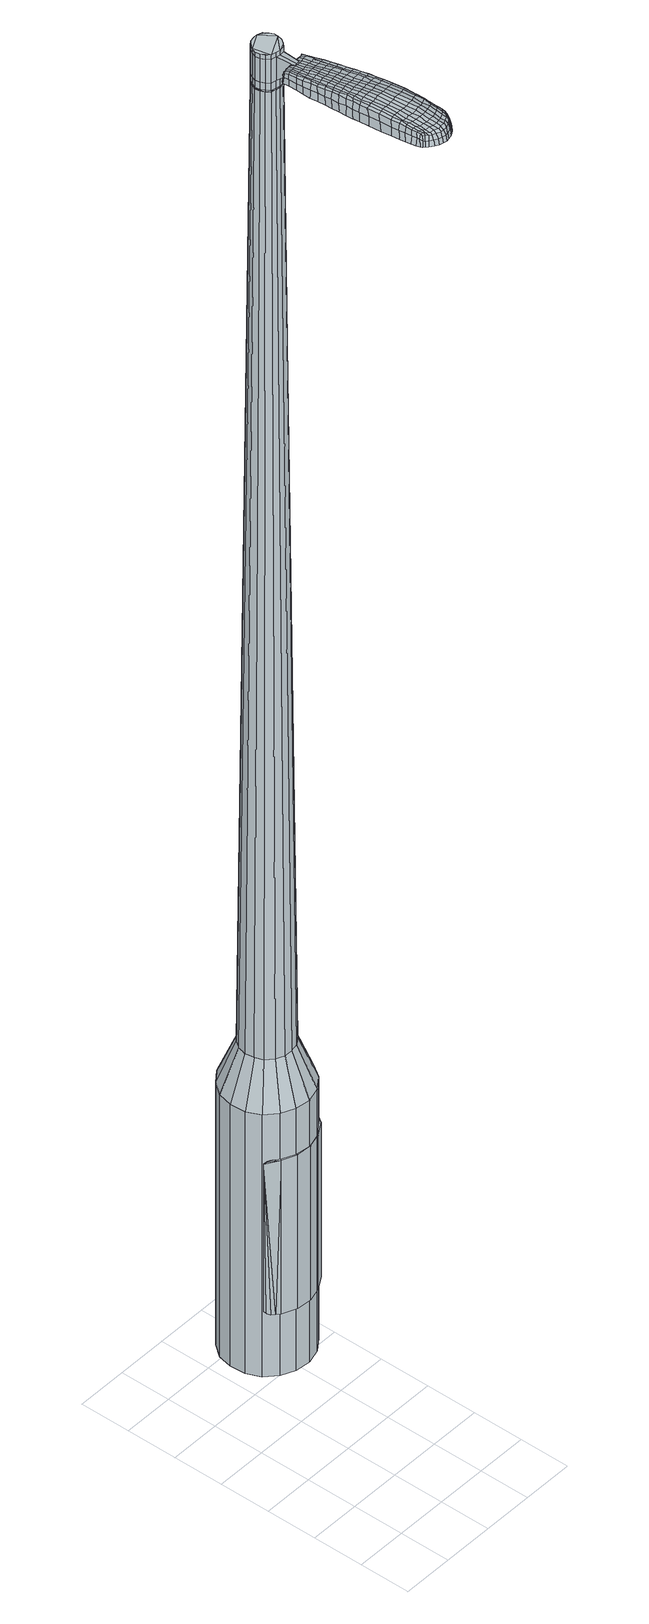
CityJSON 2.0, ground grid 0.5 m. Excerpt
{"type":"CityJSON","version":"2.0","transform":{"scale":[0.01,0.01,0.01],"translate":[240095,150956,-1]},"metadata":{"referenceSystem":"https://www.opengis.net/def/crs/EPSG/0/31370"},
"CityObjects":{
"object1":{"type":"GenericCityObject","attributes":{"cluster":835,"mean_distance_to_centroid":0.224,"new_centroid_x":240096.04,"new_centroid_y":150958.36,"mean_distance_to_camera":8.27,"H1":60.74,"H2":9.21,"Z_final":110.81,"cluster2":78,"proj_x":240089.9,"proj_y":150958.94,"id_line":88914,"bearing_l":5.4,"distance":6.17,"orientation":"right","G_obj":275.4},"geometry":[{"type":"MultiSurface","lod":"2","boundaries":[[[0,1,2,3]],[[1,4,5,2]],[[4,6,7,5]],[[6,8,9,7]],[[8,10,11,9]],[[10,12,13,11]],[[12,14,15,13]],[[14,16,17,15]],[[16,18,19,17]],[[18,20,21,19]],[[20,22,23,21]],[[22,24,25,23]],[[24,26,27,25]],[[26,28,29,27]],[[28,30,31,29]],[[30,32,33,31]],[[32,34,35,33]],[[34,0,3,35]],[[36,37,38,39]],[[38,40,41,42]],[[41,43,42]],[[42,44,45,46]],[[45,47,46]],[[46,48,49,50]],[[49,51,50]],[[42,46,50,38]],[[50,52,39,38]],[[53,36,39]],[[2,5,7,35]],[[7,9,11,15]],[[11,13,15]],[[15,17,19,23]],[[19,21,23]],[[23,25,27,31]],[[27,29,31]],[[15,23,31,7]],[[31,33,35,7]],[[3,2,35]],[[1,0,54,55]],[[0,34,56,54]],[[34,32,57,56]],[[32,30,58,57]],[[30,28,59,58]],[[28,26,60,59]],[[26,24,61,60]],[[24,22,62,61]],[[22,20,63,62]],[[20,18,64,63]],[[18,16,65,64]],[[16,14,66,65]],[[14,12,67,66]],[[12,10,68,67]],[[10,8,69,68]],[[8,6,70,69]],[[6,4,71,70]],[[4,1,55,71]],[[55,54,72,73]],[[54,56,74,72]],[[56,57,75,74]],[[57,58,76,75]],[[58,59,77,76]],[[59,60,78,77]],[[60,61,79,78]],[[61,62,80,79]],[[62,63,81,80]],[[63,64,82,81]],[[64,65,83,82]],[[65,66,84,83]],[[66,67,85,84]],[[67,68,86,85]],[[68,69,87,86]],[[69,70,88,87]],[[70,71,89,88]],[[71,55,73,89]],[[90,91,92,73]],[[93,94,91,90]],[[95,96,94,93]],[[76,97,96,95]],[[77,98,97,76]],[[99,100,98,77]],[[101,102,100,99]],[[103,104,102,101]],[[105,106,104,103]],[[107,108,106,105]],[[109,110,108,107]],[[111,112,110,109]],[[85,113,112,111]],[[114,115,113,85]],[[116,117,115,114]],[[88,118,117,116]],[[119,120,118,88]],[[73,92,120,119]],[[121,122,123,124]],[[125,121,124,126]],[[127,125,126,128]],[[129,127,128,130]],[[131,129,130,132]],[[133,131,132,134]],[[135,133,134,136]],[[137,135,136,138]],[[139,137,138,140]],[[141,139,140,142]],[[143,141,142,144]],[[145,143,144,146]],[[147,145,146,148]],[[149,147,148,150]],[[151,149,150,152]],[[153,151,152,154]],[[72,90,73]],[[72,74,93,90]],[[74,75,95,93]],[[75,76,95]],[[78,99,77]],[[78,79,101,99]],[[79,80,103,101]],[[80,81,105,103]],[[81,82,107,105]],[[82,83,109,107]],[[83,84,111,109]],[[84,85,111]],[[86,114,85]],[[86,87,116,114]],[[87,88,116]],[[89,119,88]],[[89,73,119]],[[155,92,91]],[[156,120,92]],[[156,118,120]],[[157,117,118]],[[157,158,115,117]],[[158,113,115]],[[159,112,113]],[[159,160,110,112]],[[160,161,108,110]],[[161,162,106,108]],[[162,163,104,106]],[[163,164,102,104]],[[164,165,100,102]],[[165,98,100]],[[166,96,97]],[[166,167,94,96]],[[167,155,91,94]],[[39,52,153,168]],[[92,155,169,154]],[[53,39,168,122]],[[155,167,123,169]],[[36,53,122,121]],[[167,166,124,123]],[[37,36,121,125]],[[166,97,126,124]],[[38,37,125,127]],[[97,98,128,126]],[[40,38,127,129]],[[98,165,130,128]],[[41,40,129,131]],[[165,164,132,130]],[[43,41,131,133]],[[164,163,134,132]],[[42,43,133,135]],[[163,162,136,134]],[[44,42,135,137]],[[162,161,138,136]],[[45,44,137,139]],[[161,160,140,138]],[[47,45,139,141]],[[160,159,142,140]],[[46,47,141,143]],[[159,113,144,142]],[[48,46,143,145]],[[113,158,146,144]],[[49,48,145,147]],[[158,157,148,146]],[[51,49,147,149]],[[157,118,150,148]],[[50,51,149,151]],[[118,156,152,150]],[[52,50,151,153]],[[156,92,154,152]],[[153,154,170,171]],[[154,169,172,170]],[[169,123,173,172]],[[123,122,174,173]],[[122,168,175,174]],[[168,153,171,175]],[[176,177,178,179]],[[180,176,179,181]],[[176,180,182,183]],[[177,176,183,184]],[[185,186,187,188]],[[189,185,188,190]],[[185,189,191,192]],[[186,185,192,193]],[[194,195,196,197]],[[198,194,197,199]],[[194,198,200,201]],[[195,194,201,202]],[[203,204,205,206]],[[207,203,206,208]],[[203,207,209,210]],[[204,203,210,211]],[[212,213,214,215]],[[216,212,215,217]],[[212,216,218,219]],[[213,212,219,220]],[[221,222,223,224]],[[225,221,224,226]],[[221,225,227,228]],[[222,221,228,229]],[[230,231,232,233]],[[222,230,233,223]],[[230,222,229,234]],[[231,230,234,235]],[[236,237,238,239]],[[231,236,239,232]],[[236,231,235,240]],[[237,236,240,241]],[[242,180,181,243]],[[237,242,243,238]],[[242,237,241,244]],[[180,242,244,182]],[[245,246,247,248]],[[249,245,248,250]],[[245,249,251,252]],[[246,245,252,253]],[[254,255,256,257]],[[246,254,257,247]],[[254,246,253,258]],[[255,254,258,259]],[[260,261,262,263]],[[255,260,263,256]],[[260,255,259,264]],[[261,260,264,265]],[[266,267,268,269]],[[261,266,269,262]],[[266,261,265,270]],[[267,266,270,271]],[[272,177,184,273]],[[267,272,273,268]],[[272,267,271,274]],[[177,272,274,178]],[[275,276,277,278]],[[279,275,278,280]],[[275,279,281,282]],[[276,275,282,283]],[[284,285,286,287]],[[276,284,287,277]],[[284,276,283,288]],[[285,284,288,289]],[[290,291,292,293]],[[285,290,293,286]],[[290,285,289,294]],[[291,290,294,295]],[[296,189,190,297]],[[291,296,297,292]],[[296,291,295,298]],[[189,296,298,191]],[[299,300,301,302]],[[303,299,302,304]],[[299,303,305,306]],[[300,299,306,307]],[[308,309,310,311]],[[300,308,311,301]],[[308,300,307,312]],[[309,308,312,313]],[[314,315,316,317]],[[309,314,317,310]],[[314,309,313,318]],[[315,314,318,319]],[[320,321,322,323]],[[315,320,323,316]],[[320,315,319,324]],[[321,320,324,325]],[[326,186,193,327]],[[321,326,327,322]],[[326,321,325,328]],[[186,326,328,187]],[[329,215,214,330]],[[331,329,330,332]],[[329,331,333,334]],[[215,329,334,217]],[[335,331,332,336]],[[337,335,336,338]],[[335,337,339,340]],[[331,335,340,333]],[[341,337,338,342]],[[343,341,342,344]],[[341,343,345,346]],[[337,341,346,339]],[[347,343,344,348]],[[349,347,348,350]],[[347,349,351,352]],[[343,347,352,345]],[[353,349,350,354]],[[204,353,354,205]],[[353,204,211,355]],[[349,353,355,351]],[[356,357,202,201]],[[358,356,201,200]],[[356,358,359,360]],[[357,356,360,361]],[[362,363,361,360]],[[364,362,360,359]],[[362,364,365,366]],[[363,362,366,367]],[[368,369,367,366]],[[370,368,366,365]],[[368,370,371,372]],[[369,368,372,373]],[[374,375,373,372]],[[376,374,372,371]],[[374,376,209,207]],[[375,374,207,208]],[[377,378,379,380]],[[279,377,380,281]],[[377,279,280,381]],[[378,377,381,382]],[[383,198,199,384]],[[378,383,384,379]],[[383,378,382,385]],[[198,383,385,200]],[[386,387,388,389]],[[225,386,389,227]],[[386,225,226,390]],[[387,386,390,391]],[[392,393,394,395]],[[387,392,395,388]],[[392,387,391,396]],[[393,392,396,397]],[[398,195,202,399]],[[393,398,399,394]],[[398,393,397,400]],[[195,398,400,196]],[[401,402,403,404]],[[183,401,404,184]],[[401,183,182,405]],[[402,401,405,406]],[[407,408,409,410]],[[402,407,410,403]],[[407,402,406,411]],[[408,407,411,412]],[[413,206,205,414]],[[408,413,414,409]],[[413,408,412,415]],[[206,413,415,208]],[[416,417,418,419]],[[188,416,419,190]],[[416,188,187,420]],[[417,416,420,421]],[[422,210,209,423]],[[417,422,423,418]],[[422,417,421,424]],[[210,422,424,211]],[[425,426,427,428]],[[303,425,428,305]],[[425,303,304,429]],[[426,425,429,430]],[[431,216,217,432]],[[426,431,432,427]],[[431,426,430,433]],[[216,431,433,218]],[[434,435,436,437]],[[249,434,437,251]],[[434,249,250,438]],[[435,434,438,439]],[[440,441,442,443]],[[435,440,443,436]],[[440,435,439,444]],[[441,440,444,445]],[[446,213,220,447]],[[441,446,447,442]],[[446,441,445,448]],[[213,446,448,214]],[[449,450,439,438]],[[248,449,438,250]],[[449,248,247,451]],[[450,449,451,452]],[[453,454,445,444]],[[450,453,444,439]],[[453,450,452,455]],[[454,453,455,456]],[[457,330,214,448]],[[454,457,448,445]],[[457,454,456,458]],[[330,457,458,332]],[[459,460,461,462]],[[306,459,462,307]],[[459,306,305,428]],[[460,459,428,427]],[[463,334,333,464]],[[460,463,464,461]],[[463,460,427,432]],[[334,463,432,217]],[[465,466,452,451]],[[257,465,451,247]],[[465,257,256,467]],[[466,465,467,468]],[[469,470,456,455]],[[466,469,455,452]],[[469,466,468,471]],[[470,469,471,472]],[[473,336,332,458]],[[470,473,458,456]],[[473,470,472,474]],[[336,473,474,338]],[[475,476,477,478]],[[312,475,478,313]],[[475,312,307,462]],[[476,475,462,461]],[[479,340,339,480]],[[476,479,480,477]],[[479,476,461,464]],[[340,479,464,333]],[[481,482,468,467]],[[263,481,467,256]],[[481,263,262,483]],[[482,481,483,484]],[[485,486,472,471]],[[482,485,471,468]],[[485,482,484,487]],[[486,485,487,488]],[[489,342,338,474]],[[486,489,474,472]],[[489,486,488,490]],[[342,489,490,344]],[[491,492,493,494]],[[318,491,494,319]],[[491,318,313,478]],[[492,491,478,477]],[[495,346,345,496]],[[492,495,496,493]],[[495,492,477,480]],[[346,495,480,339]],[[497,498,484,483]],[[269,497,483,262]],[[497,269,268,499]],[[498,497,499,500]],[[501,502,488,487]],[[498,501,487,484]],[[501,498,500,503]],[[502,501,503,504]],[[505,348,344,490]],[[502,505,490,488]],[[505,502,504,506]],[[348,505,506,350]],[[507,508,509,510]],[[324,507,510,325]],[[507,324,319,494]],[[508,507,494,493]],[[511,352,351,512]],[[508,511,512,509]],[[511,508,493,496]],[[352,511,496,345]],[[513,514,500,499]],[[273,513,499,268]],[[513,273,184,404]],[[514,513,404,403]],[[515,516,504,503]],[[514,515,503,500]],[[515,514,403,410]],[[516,515,410,409]],[[517,354,350,506]],[[516,517,506,504]],[[517,516,409,414]],[[354,517,414,205]],[[518,519,421,420]],[[328,518,420,187]],[[518,328,325,510]],[[519,518,510,509]],[[520,355,211,424]],[[519,520,424,421]],[[520,519,509,512]],[[355,520,512,351]],[[521,522,382,381]],[[278,521,381,280]],[[521,278,277,523]],[[522,521,523,524]],[[525,358,200,385]],[[522,525,385,382]],[[525,522,524,526]],[[358,525,526,359]],[[527,528,529,530]],[[228,527,530,229]],[[527,228,227,389]],[[528,527,389,388]],[[531,532,533,534]],[[528,531,534,529]],[[531,528,388,395]],[[532,531,395,394]],[[535,357,361,536]],[[532,535,536,533]],[[535,532,394,399]],[[357,535,399,202]],[[537,538,524,523]],[[287,537,523,277]],[[537,287,286,539]],[[538,537,539,540]],[[541,364,359,526]],[[538,541,526,524]],[[541,538,540,542]],[[364,541,542,365]],[[543,544,545,546]],[[234,543,546,235]],[[543,234,229,530]],[[544,543,530,529]],[[547,548,549,550]],[[544,547,550,545]],[[547,544,529,534]],[[548,547,534,533]],[[551,363,367,552]],[[548,551,552,549]],[[551,548,533,536]],[[363,551,536,361]],[[553,554,540,539]],[[293,553,539,286]],[[553,293,292,555]],[[554,553,555,556]],[[557,370,365,542]],[[554,557,542,540]],[[557,554,556,558]],[[370,557,558,371]],[[559,560,561,562]],[[240,559,562,241]],[[559,240,235,546]],[[560,559,546,545]],[[563,564,565,566]],[[560,563,566,561]],[[563,560,545,550]],[[564,563,550,549]],[[567,369,373,568]],[[564,567,568,565]],[[567,564,549,552]],[[369,567,552,367]],[[569,570,556,555]],[[297,569,555,292]],[[569,297,190,419]],[[570,569,419,418]],[[571,376,371,558]],[[570,571,558,556]],[[571,570,418,423]],[[376,571,423,209]],[[572,573,406,405]],[[244,572,405,182]],[[572,244,241,562]],[[573,572,562,561]],[[574,575,412,411]],[[573,574,411,406]],[[574,573,561,566]],[[575,574,566,565]],[[576,375,208,415]],[[575,576,415,412]],[[576,575,565,568]],[[375,576,568,373]],[[577,578,579,580]],[[580,579,581,582]],[[583,581,579,584]],[[584,579,578,585]],[[586,587,588,589]],[[589,588,590,591]],[[592,590,588,593]],[[593,588,587,594]],[[595,596,597,598]],[[598,597,599,600]],[[601,599,597,602]],[[602,597,596,603]],[[604,605,606,607]],[[607,606,608,609]],[[610,608,606,611]],[[611,606,605,612]],[[613,614,615,616]],[[616,615,617,618]],[[619,617,615,620]],[[620,615,614,621]],[[622,623,624,625]],[[625,624,626,627]],[[628,626,624,629]],[[629,624,623,630]],[[631,632,633,634]],[[634,633,623,622]],[[630,623,633,635]],[[635,633,632,636]],[[637,638,639,640]],[[640,639,632,631]],[[636,632,639,641]],[[641,639,638,642]],[[582,581,643,644]],[[644,643,638,637]],[[642,638,643,645]],[[645,643,581,583]],[[646,647,648,649]],[[649,648,650,651]],[[652,650,648,653]],[[653,648,647,654]],[[655,656,657,658]],[[658,657,647,646]],[[654,647,657,659]],[[659,657,656,660]],[[661,662,663,664]],[[664,663,656,655]],[[660,656,663,665]],[[665,663,662,666]],[[667,668,669,670]],[[670,669,662,661]],[[666,662,669,671]],[[671,669,668,672]],[[585,578,673,674]],[[674,673,668,667]],[[672,668,673,675]],[[675,673,578,577]],[[676,677,678,679]],[[679,678,680,681]],[[682,680,678,683]],[[683,678,677,684]],[[685,686,687,688]],[[688,687,677,676]],[[684,677,687,689]],[[689,687,686,690]],[[691,692,693,694]],[[694,693,686,685]],[[690,686,693,695]],[[695,693,692,696]],[[591,590,697,698]],[[698,697,692,691]],[[696,692,697,699]],[[699,697,590,592]],[[700,701,702,703]],[[703,702,704,705]],[[706,704,702,707]],[[707,702,701,708]],[[709,710,711,712]],[[712,711,701,700]],[[708,701,711,713]],[[713,711,710,714]],[[715,716,717,718]],[[718,717,710,709]],[[714,710,717,719]],[[719,717,716,720]],[[721,722,723,724]],[[724,723,716,715]],[[720,716,723,725]],[[725,723,722,726]],[[594,587,727,728]],[[728,727,722,721]],[[726,722,727,729]],[[729,727,587,586]],[[613,616,730,731]],[[731,730,732,733]],[[734,732,730,735]],[[735,730,616,618]],[[733,732,736,737]],[[737,736,738,739]],[[740,738,736,741]],[[741,736,732,734]],[[739,738,742,743]],[[743,742,744,745]],[[746,744,742,747]],[[747,742,738,740]],[[745,744,748,749]],[[749,748,750,751]],[[752,750,748,753]],[[753,748,744,746]],[[751,750,754,755]],[[755,754,605,604]],[[612,605,754,756]],[[756,754,750,752]],[[603,757,758,602]],[[602,758,759,601]],[[760,759,758,761]],[[761,758,757,762]],[[762,763,764,761]],[[761,764,765,760]],[[766,765,764,767]],[[767,764,763,768]],[[768,769,770,767]],[[767,770,771,766]],[[772,771,770,773]],[[773,770,769,774]],[[774,775,776,773]],[[773,776,777,772]],[[610,777,776,608]],[[608,776,775,609]],[[778,779,780,781]],[[781,780,680,682]],[[681,680,780,782]],[[782,780,779,783]],[[600,599,784,785]],[[785,784,779,778]],[[783,779,784,786]],[[786,784,599,601]],[[787,788,789,790]],[[790,789,626,628]],[[627,626,789,791]],[[791,789,788,792]],[[793,794,795,796]],[[796,795,788,787]],[[792,788,795,797]],[[797,795,794,798]],[[603,596,799,800]],[[800,799,794,793]],[[798,794,799,801]],[[801,799,596,595]],[[802,803,804,805]],[[805,804,584,585]],[[583,584,804,806]],[[806,804,803,807]],[[808,809,810,811]],[[811,810,803,802]],[[807,803,810,812]],[[812,810,809,813]],[[604,607,814,815]],[[815,814,809,808]],[[813,809,814,816]],[[816,814,607,609]],[[817,818,819,820]],[[820,819,589,591]],[[586,589,819,821]],[[821,819,818,822]],[[610,611,823,824]],[[824,823,818,817]],[[822,818,823,825]],[[825,823,611,612]],[[826,827,828,829]],[[829,828,704,706]],[[705,704,828,830]],[[830,828,827,831]],[[618,617,832,833]],[[833,832,827,826]],[[831,827,832,834]],[[834,832,617,619]],[[835,836,837,838]],[[838,837,650,652]],[[651,650,837,839]],[[837,836,839]],[[840,841,842,843]],[[843,842,836,835]],[[839,836,842,844]],[[844,842,841,845]],[[621,614,846,847]],[[847,846,841,840]],[[845,841,846,848]],[[848,846,614,613]],[[849,850,839]],[[839,850,649,651]],[[646,649,850,851]],[[851,850,849,852]],[[845,853,854,844]],[[844,854,849,839]],[[852,849,854,855]],[[855,854,853,856]],[[613,731,857,848]],[[848,857,853,845]],[[856,853,857,858]],[[858,857,731,733]],[[859,860,861,862]],[[862,861,707,708]],[[706,707,861,829]],[[829,861,860,826]],[[734,735,863,864]],[[864,863,860,859]],[[826,860,863,833]],[[833,863,735,618]],[[852,865,866,851]],[[851,866,658,646]],[[655,658,866,867]],[[867,866,865,868]],[[856,869,870,855]],[[855,870,865,852]],[[868,865,870,871]],[[871,870,869,872]],[[733,737,873,858]],[[858,873,869,856]],[[872,869,873,874]],[[874,873,737,739]],[[875,876,877,878]],[[878,877,713,714]],[[708,713,877,862]],[[862,877,876,859]],[[740,741,879,880]],[[880,879,876,875]],[[859,876,879,864]],[[864,879,741,734]],[[868,881,867]],[[867,881,664,655]],[[661,664,881,882]],[[882,881,883]],[[872,884,885,871]],[[871,885,881,868]],[[883,881,885,886]],[[886,885,884,887]],[[739,743,888,874]],[[874,888,884,872]],[[887,884,888,889]],[[889,888,743,745]],[[890,891,892,893]],[[893,892,719,720]],[[714,719,892,878]],[[878,892,891,875]],[[746,747,894,895]],[[895,894,891,890]],[[875,891,894,880]],[[880,894,747,740]],[[883,896,897,882]],[[882,897,670,661]],[[667,670,897,898]],[[898,897,896,899]],[[887,900,901,886]],[[886,901,896,883]],[[899,896,901,902]],[[902,901,900,903]],[[745,749,904,889]],[[889,904,900,887]],[[903,900,904,905]],[[905,904,749,751]],[[906,907,908,909]],[[909,908,725,726]],[[720,725,908,893]],[[893,908,907,890]],[[752,753,910,911]],[[911,910,907,906]],[[890,907,910,895]],[[895,910,753,746]],[[899,912,913,898]],[[898,913,674,667]],[[585,674,913,805]],[[805,913,912,802]],[[903,914,915,902]],[[902,915,912,899]],[[802,912,915,811]],[[811,915,914,808]],[[751,755,916,905]],[[905,916,914,903]],[[808,914,916,815]],[[815,916,755,604]],[[822,917,918,821]],[[821,918,729,586]],[[726,729,918,909]],[[909,918,917,906]],[[612,756,919,825]],[[825,919,917,822]],[[906,917,919,911]],[[911,919,756,752]],[[783,920,921,782]],[[782,921,679,681]],[[676,679,921,922]],[[922,921,920,923]],[[601,759,924,786]],[[786,924,920,783]],[[923,920,924,925]],[[925,924,759,760]],[[926,927,928,929]],[[929,928,629,630]],[[628,629,928,790]],[[790,928,927,787]],[[930,931,932,933]],[[933,932,927,926]],[[787,927,932,796]],[[796,932,931,793]],[[762,757,934,935]],[[935,934,931,930]],[[793,931,934,800]],[[800,934,757,603]],[[923,936,937,922]],[[922,937,688,676]],[[685,688,937,938]],[[938,937,936,939]],[[760,765,940,925]],[[925,940,936,923]],[[939,936,940,941]],[[941,940,765,766]],[[942,943,944,945]],[[945,944,635,636]],[[630,635,944,929]],[[929,944,943,926]],[[946,947,948,949]],[[949,948,943,942]],[[926,943,948,933]],[[933,948,947,930]],[[768,763,950,951]],[[951,950,947,946]],[[930,947,950,935]],[[935,950,763,762]],[[939,952,953,938]],[[938,953,694,685]],[[691,694,953,954]],[[954,953,952,955]],[[766,771,956,941]],[[941,956,952,939]],[[955,952,956,957]],[[957,956,771,772]],[[958,959,960,961]],[[961,960,641,642]],[[636,641,960,945]],[[945,960,959,942]],[[962,963,964,965]],[[965,964,959,958]],[[942,959,964,949]],[[949,964,963,946]],[[774,769,966,967]],[[967,966,963,962]],[[946,963,966,951]],[[951,966,769,768]],[[955,968,969,954]],[[954,969,698,691]],[[591,698,969,820]],[[820,969,968,817]],[[772,777,970,957]],[[957,970,968,955]],[[817,968,970,824]],[[824,970,777,610]],[[807,971,972,806]],[[806,972,645,583]],[[642,645,972,961]],[[961,972,971,958]],[[813,973,974,812]],[[812,974,971,807]],[[958,971,974,965]],[[965,974,973,962]],[[609,775,975,816]],[[816,975,973,813]],[[962,973,975,967]],[[967,975,775,774]],[[577,580,179,178]],[[580,582,181,179]],[[592,593,192,191]],[[593,594,193,192]],[[595,598,197,196]],[[598,600,199,197]],[[619,620,219,218]],[[620,621,220,219]],[[622,625,224,223]],[[625,627,226,224]],[[631,634,233,232]],[[634,622,223,233]],[[637,640,239,238]],[[640,631,232,239]],[[582,644,243,181]],[[644,637,238,243]],[[652,653,252,251]],[[653,654,253,252]],[[654,659,258,253]],[[659,660,259,258]],[[660,665,264,259]],[[665,666,265,264]],[[666,671,270,265]],[[671,672,271,270]],[[672,675,274,271]],[[675,577,178,274]],[[682,683,282,281]],[[683,684,283,282]],[[684,689,288,283]],[[689,690,289,288]],[[690,695,294,289]],[[695,696,295,294]],[[696,699,298,295]],[[699,592,191,298]],[[700,703,302,301]],[[703,705,304,302]],[[709,712,311,310]],[[712,700,301,311]],[[715,718,317,316]],[[718,709,310,317]],[[721,724,323,322]],[[724,715,316,323]],[[594,728,327,193]],[[728,721,322,327]],[[778,781,380,379]],[[781,682,281,380]],[[600,785,384,199]],[[785,778,379,384]],[[627,791,390,226]],[[791,792,391,390]],[[792,797,396,391]],[[797,798,397,396]],[[798,801,400,397]],[[801,595,196,400]],[[705,830,429,304]],[[830,831,430,429]],[[831,834,433,430]],[[834,619,218,433]],[[835,838,437,436]],[[838,652,251,437]],[[840,843,443,442]],[[843,835,436,443]],[[621,847,447,220]],[[847,840,442,447]],[[976,977,978,979]],[[980,981,979,978]],[[982,983,984,985]],[[986,987,988,989]],[[977,990,991,978]],[[992,980,978,991]],[[993,982,985,994]],[[995,996,987,986]],[[990,997,998,991]],[[998,999,992,991]],[[1000,993,994,1001]],[[1002,996,995,1003]],[[997,1004,1005,998]],[[1005,1006,999,998]],[[1007,1000,1001,1008]],[[1009,1002,1003,1010]],[[1011,1012,1013,1014]],[[1015,1016,1012,1011]],[[1015,1017,1018,1016]],[[1017,1019,1020,1018]],[[1021,1022,1023,1024]],[[1025,1026,1022,1021]],[[1027,1028,1026,1025]],[[1029,1030,1028,1027]],[[1024,1013,1012,1021]],[[1021,1012,1016,1025]],[[1016,1018,1027,1025]],[[1018,1020,1029,1027]],[[985,984,981,980]],[[994,985,980,992]],[[999,1001,994,992]],[[1006,1008,1001,999]],[[986,989,983,982]],[[995,986,982,993]],[[1003,995,993,1000]],[[1010,1003,1000,1007]],[[987,1011,1014,988]],[[996,1015,1011,987]],[[1017,1015,996,1002]],[[1019,1017,1002,1009]],[[1031,1032,1033,1034]],[[1033,1035,1036,1037]],[[1033,1037,1038,1039]],[[1033,1039,1034]],[[1040,1031,1034,1041]],[[1042,1041,1034,1043]],[[1044,1043,1034]],[[1045,1033,1032,1046]],[[1047,1045,1046,1048]],[[1049,1047,1048,1050]],[[1051,1049,1050,1052]],[[1053,1051,1052,1054]],[[1054,1055,1056,1057]],[[1054,1057,1058,1059]],[[1054,1059,1060,1061]],[[1060,1062,1063,1064]],[[1060,1064,1065,1066]],[[1060,1066,1061]],[[1054,1061,1053]],[[1067,1068,1032,1031]],[[1069,1070,1035,1033]],[[1071,1072,1044,1034]],[[1068,1073,1046,1032]],[[1074,1069,1033,1045]],[[1073,1075,1048,1046]],[[1076,1074,1045,1047]],[[1075,1077,1050,1048]],[[1078,1076,1047,1049]],[[1077,1079,1052,1050]],[[1080,1078,1049,1051]],[[1079,1081,1054,1052]],[[1082,1080,1051,1053]],[[1081,1083,1055,1054]],[[1084,1085,1062,1060]],[[1086,1082,1053,1061]],[[1056,1055,1083,1087]],[[1057,1056,1087,1088]],[[1058,1057,1088,1089]],[[1059,1058,1089,1090]],[[1060,1059,1090,1084]],[[1091,1067,1031,1040]],[[1092,1091,1040,1041]],[[1093,1092,1041,1042]],[[1094,1093,1042,1043]],[[1072,1094,1043,1044]],[[1036,1035,1070,1095]],[[1063,1062,1085,1096]],[[1037,1036,1095,1097]],[[1038,1037,1097,1098]],[[1039,1038,1098,1099]],[[1034,1039,1099,1071]],[[1064,1063,1096,1100]],[[1065,1064,1100,1101]],[[1066,1065,1101,1102]],[[1061,1066,1102,1086]]]}]}
},
"vertices":[
[110,192,384],[95,194,384],[95,194,96],[110,192,96],[82,200,384],[82,200,96],[71,210,384],[71,210,96],[65,223,384],[65,223,96],[64,238,384],[64,238,96],[67,252,384],[67,252,96],[76,264,384],[76,264,96],[88,273,384],[88,273,96],[102,277,384],[102,277,96],[117,276,384],[117,276,96],[130,269,384],[130,269,96],[140,259,384],[140,259,96],[147,246,384],[147,246,96],[148,231,384],[148,231,96],[144,217,384],[144,217,96],[136,205,384],[136,205,96],[124,196,384],[124,196,96],[115,225,1524],[118,229,1524],[119,234,1524],[107,221,1524],[119,238,1524],[117,242,1524],[109,248,1524],[114,246,1524],[105,248,1524],[100,247,1524],[94,240,1524],[96,244,1524],[92,236,1524],[93,231,1524],[98,223,1524],[95,227,1524],[103,222,1524],[112,222,1524],[108,210,429],[100,210,429],[117,212,429],[124,217,429],[129,224,429],[131,233,429],[130,241,429],[126,249,429],[120,255,429],[112,259,429],[104,260,429],[95,257,429],[88,252,429],[83,245,429],[81,237,429],[82,228,429],[85,220,429],[92,214,429],[107,221,1483],[103,222,1483],[112,222,1483],[115,225,1483],[118,229,1483],[119,234,1483],[119,238,1483],[117,242,1483],[114,246,1483],[109,248,1483],[105,248,1483],[100,247,1483],[96,244,1483],[94,240,1483],[92,236,1483],[93,231,1483],[95,227,1483],[98,223,1483],[107,222,1483],[107,222,1485],[103,222,1485],[111,223,1483],[111,223,1485],[115,226,1483],[115,226,1485],[118,229,1485],[119,234,1485],[118,238,1483],[118,238,1485],[116,242,1483],[116,242,1485],[113,245,1483],[113,245,1485],[109,247,1483],[109,247,1485],[105,247,1483],[105,247,1485],[100,246,1483],[100,246,1485],[97,244,1483],[97,244,1485],[94,240,1485],[93,236,1483],[93,236,1485],[94,231,1483],[94,231,1485],[95,227,1485],[99,224,1483],[99,224,1485],[115,225,1519],[112,222,1519],[112,222,1493],[115,225,1493],[118,229,1519],[118,229,1493],[119,234,1519],[119,234,1493],[119,238,1519],[119,238,1493],[117,242,1519],[117,242,1493],[114,246,1519],[114,246,1493],[109,248,1519],[109,248,1493],[105,248,1519],[105,248,1493],[100,247,1519],[100,247,1493],[96,244,1519],[96,244,1493],[94,240,1519],[94,240,1493],[92,236,1519],[92,236,1493],[93,231,1519],[93,231,1493],[95,227,1519],[95,227,1493],[98,223,1519],[98,223,1493],[103,222,1519],[103,222,1493],[107,221,1485],[98,223,1485],[93,231,1485],[92,236,1485],[96,244,1485],[100,247,1485],[105,248,1485],[109,248,1485],[114,246,1485],[117,242,1485],[119,238,1485],[115,225,1485],[112,222,1485],[107,221,1519],[107,221,1493],[106,202,1513],[106,202,1518],[109,203,1513],[112,203,1513],[112,203,1518],[109,203,1518],[96,127,1519],[96,134,1518],[95,133,1509],[95,126,1510],[97,118,1519],[96,117,1510],[98,120,1526],[98,128,1525],[98,135,1525],[135,130,1519],[134,137,1518],[132,138,1525],[133,131,1525],[136,122,1519],[134,123,1526],[138,121,1510],[136,129,1510],[136,136,1509],[124,56,1519],[121,55,1519],[121,54,1513],[124,55,1513],[128,57,1519],[128,56,1513],[128,59,1524],[124,57,1524],[120,57,1524],[117,129,1530],[117,137,1529],[113,136,1529],[114,129,1530],[118,120,1531],[115,120,1531],[122,121,1530],[121,130,1530],[120,137,1529],[109,210,1512],[107,210,1512],[107,208,1517],[109,209,1517],[112,210,1512],[112,209,1517],[113,209,1506],[110,209,1506],[107,209,1506],[103,68,1519],[103,71,1519],[101,70,1512],[102,67,1512],[104,66,1518],[103,65,1512],[105,67,1522],[105,69,1523],[104,72,1524],[102,76,1519],[101,82,1519],[99,80,1512],[100,75,1512],[103,77,1524],[102,82,1525],[100,88,1519],[99,95,1519],[98,94,1511],[99,86,1511],[101,88,1526],[100,96,1526],[98,107,1519],[97,105,1510],[99,108,1526],[94,201,1513],[94,193,1513],[95,194,1518],[95,202,1517],[94,206,1512],[95,206,1516],[93,206,1506],[93,200,1507],[93,192,1507],[94,186,1514],[94,178,1515],[96,179,1520],[95,187,1519],[93,185,1507],[93,177,1507],[95,171,1515],[95,163,1516],[96,164,1522],[96,172,1521],[93,169,1508],[94,162,1508],[95,156,1517],[95,149,1517],[97,150,1524],[97,157,1523],[94,155,1508],[94,147,1509],[96,141,1518],[97,142,1524],[94,140,1509],[139,71,1519],[139,74,1519],[138,74,1524],[138,71,1523],[139,68,1518],[138,69,1522],[140,67,1512],[140,70,1512],[141,73,1512],[139,79,1519],[139,85,1519],[138,85,1525],[138,79,1524],[141,78,1512],[141,84,1512],[139,91,1519],[138,99,1519],[137,99,1526],[137,91,1526],[140,90,1511],[140,97,1511],[137,110,1519],[136,111,1526],[139,109,1510],[124,203,1513],[125,196,1513],[126,195,1507],[125,203,1507],[123,209,1512],[124,208,1506],[122,208,1516],[123,204,1517],[124,197,1518],[126,189,1514],[127,181,1515],[129,180,1507],[127,188,1507],[125,189,1519],[126,182,1520],[128,174,1515],[130,166,1516],[131,165,1508],[130,173,1508],[127,174,1521],[128,167,1522],[131,159,1517],[132,152,1517],[133,151,1509],[132,158,1508],[129,160,1523],[130,153,1524],[133,145,1518],[134,143,1509],[131,145,1524],[110,203,1519],[107,203,1519],[111,196,1520],[108,196,1520],[114,196,1520],[113,203,1519],[111,188,1522],[109,188,1522],[112,181,1523],[109,181,1523],[115,181,1523],[114,189,1521],[113,174,1524],[110,173,1524],[114,166,1525],[111,166,1525],[117,166,1525],[116,174,1524],[114,159,1526],[111,159,1526],[115,151,1527],[112,151,1527],[118,152,1527],[118,159,1526],[116,144,1528],[113,144,1528],[119,144,1528],[124,60,1527],[120,60,1527],[128,62,1526],[127,66,1527],[123,65,1528],[120,64,1528],[123,71,1529],[119,71,1529],[127,72,1528],[126,79,1530],[122,78,1530],[118,78,1530],[122,86,1531],[118,85,1531],[126,86,1530],[125,95,1531],[121,95,1531],[117,94,1531],[119,108,1531],[116,107,1531],[123,108,1531],[138,66,1518],[136,64,1519],[137,63,1513],[139,65,1513],[137,67,1523],[135,65,1523],[132,60,1519],[133,59,1513],[132,62,1524],[105,64,1518],[107,62,1518],[108,63,1523],[106,65,1523],[104,63,1513],[106,61,1513],[110,59,1519],[113,57,1519],[113,59,1524],[110,61,1523],[110,58,1513],[113,56,1513],[117,56,1519],[117,57,1524],[117,55,1513],[99,128,1528],[101,129,1528],[101,136,1528],[99,136,1527],[100,120,1528],[102,120,1529],[104,129,1529],[107,129,1530],[107,136,1529],[104,136,1528],[105,120,1529],[108,120,1530],[111,129,1530],[110,136,1529],[111,120,1531],[132,131,1528],[129,131,1529],[130,122,1529],[133,123,1528],[131,138,1527],[128,138,1528],[125,130,1529],[126,121,1530],[124,138,1528],[121,211,1512],[119,211,1512],[119,209,1517],[121,210,1517],[122,210,1506],[120,210,1506],[116,210,1512],[116,209,1517],[117,210,1506],[95,208,1512],[96,209,1512],[96,208,1506],[94,208,1506],[95,207,1517],[97,207,1517],[99,209,1512],[101,209,1512],[101,208,1506],[98,208,1506],[99,208,1517],[102,208,1517],[104,209,1512],[104,208,1506],[104,208,1517],[96,202,1519],[98,202,1519],[96,194,1520],[98,195,1520],[100,202,1519],[102,203,1519],[100,195,1520],[103,195,1520],[105,203,1519],[105,195,1520],[121,204,1519],[120,204,1519],[121,197,1520],[122,197,1520],[116,204,1519],[117,196,1520],[97,187,1521],[98,187,1521],[97,180,1522],[99,180,1522],[101,187,1521],[103,188,1521],[101,180,1522],[104,180,1523],[106,188,1522],[107,180,1523],[124,189,1521],[121,189,1521],[122,182,1522],[125,182,1522],[118,189,1521],[119,182,1522],[97,172,1523],[99,172,1523],[98,165,1524],[99,165,1524],[102,173,1523],[104,173,1524],[102,165,1525],[105,165,1525],[107,173,1524],[108,166,1525],[126,175,1523],[123,174,1523],[124,167,1524],[127,167,1524],[120,174,1524],[121,167,1525],[98,157,1525],[100,158,1525],[98,150,1526],[100,150,1526],[102,158,1526],[105,158,1526],[103,150,1527],[106,151,1527],[108,158,1526],[109,151,1527],[128,160,1525],[125,160,1525],[126,153,1526],[129,153,1526],[122,159,1526],[123,152,1527],[99,143,1527],[101,143,1527],[103,143,1527],[106,143,1528],[109,144,1528],[130,146,1527],[127,145,1527],[124,145,1528],[137,70,1525],[135,67,1525],[137,73,1526],[135,71,1526],[132,64,1526],[131,68,1527],[106,67,1525],[107,66,1525],[107,69,1526],[105,71,1525],[110,63,1525],[113,62,1526],[113,66,1527],[109,67,1526],[117,60,1526],[116,65,1527],[137,78,1526],[135,77,1527],[136,85,1527],[134,83,1528],[131,74,1528],[131,81,1529],[104,76,1526],[106,75,1527],[105,81,1528],[103,82,1527],[109,73,1527],[112,72,1528],[111,79,1529],[108,80,1528],[115,71,1528],[115,78,1530],[136,91,1528],[134,90,1529],[135,99,1528],[133,98,1529],[130,88,1529],[129,97,1530],[103,88,1528],[104,87,1528],[104,96,1529],[102,96,1528],[107,86,1529],[110,86,1530],[110,95,1530],[106,95,1530],[114,85,1530],[113,94,1531],[134,111,1529],[132,110,1529],[128,109,1530],[101,108,1528],[103,108,1529],[106,107,1530],[109,107,1530],[112,107,1531],[97,133,1509],[98,134,1518],[98,127,1518],[97,126,1509],[99,119,1519],[98,117,1510],[100,120,1525],[100,128,1525],[99,135,1525],[130,138,1525],[132,137,1518],[133,130,1518],[131,131,1525],[134,122,1519],[132,122,1525],[136,120,1510],[135,129,1509],[134,136,1509],[121,57,1513],[121,58,1519],[124,58,1519],[124,57,1513],[127,59,1519],[128,58,1513],[127,61,1524],[124,59,1524],[120,59,1524],[113,136,1528],[116,136,1528],[117,129,1529],[114,129,1529],[118,120,1529],[115,120,1529],[122,121,1529],[121,129,1529],[120,137,1528],[107,206,1516],[107,207,1512],[110,208,1512],[110,207,1516],[113,208,1512],[112,207,1516],[113,207,1506],[110,207,1506],[107,206,1506],[103,71,1512],[105,72,1519],[105,69,1518],[104,68,1512],[106,67,1518],[105,66,1512],[107,68,1522],[106,69,1523],[106,72,1523],[101,81,1512],[103,82,1519],[104,77,1519],[102,75,1512],[105,77,1524],[104,83,1525],[100,94,1511],[101,96,1519],[102,88,1519],[100,86,1511],[103,89,1525],[102,96,1526],[100,107,1519],[99,105,1510],[101,108,1526],[97,194,1518],[96,193,1513],[96,201,1513],[97,201,1517],[96,206,1512],[97,205,1515],[95,205,1506],[95,200,1506],[95,192,1507],[98,179,1520],[96,178,1514],[96,186,1514],[97,187,1519],[95,185,1507],[95,177,1507],[98,164,1522],[97,163,1516],[97,171,1515],[98,172,1521],[95,169,1508],[96,162,1508],[99,150,1523],[97,149,1517],[97,156,1516],[98,157,1522],[96,155,1508],[96,147,1508],[98,141,1517],[99,142,1524],[96,140,1509],[136,74,1523],[137,74,1519],[137,71,1518],[136,71,1523],[137,69,1518],[136,69,1522],[138,68,1512],[138,70,1512],[139,73,1512],[136,85,1525],[137,85,1519],[137,79,1519],[136,79,1524],[139,78,1512],[139,84,1512],[135,99,1526],[136,98,1519],[137,91,1519],[135,91,1525],[138,90,1511],[138,97,1511],[135,110,1519],[134,111,1526],[137,109,1510],[124,195,1507],[123,196,1513],[122,203,1513],[123,202,1506],[121,208,1512],[122,207,1506],[120,207,1515],[121,203,1517],[122,196,1518],[127,180,1507],[125,181,1514],[124,188,1514],[126,187,1507],[123,189,1519],[124,181,1520],[129,165,1508],[128,166,1516],[127,173,1515],[128,172,1508],[125,174,1521],[126,167,1522],[131,150,1508],[130,151,1517],[129,159,1516],[130,158,1508],[127,159,1522],[128,152,1523],[131,144,1517],[133,143,1509],[129,145,1524],[110,202,1518],[108,202,1518],[111,195,1519],[108,195,1519],[114,195,1519],[113,202,1518],[111,188,1520],[109,188,1520],[112,180,1521],[109,180,1521],[115,181,1521],[114,188,1520],[113,173,1523],[110,173,1523],[114,166,1524],[111,165,1524],[117,166,1524],[116,173,1523],[114,158,1525],[111,158,1525],[115,151,1526],[112,151,1526],[118,151,1526],[118,159,1525],[116,144,1527],[113,143,1527],[119,144,1527],[120,61,1526],[124,62,1526],[127,63,1525],[127,67,1526],[123,66,1526],[120,65,1526],[119,72,1528],[123,72,1528],[126,73,1527],[126,80,1528],[122,79,1529],[119,79,1529],[118,86,1530],[121,86,1530],[125,87,1529],[124,96,1530],[120,95,1530],[117,95,1530],[116,107,1530],[119,107,1530],[123,108,1530],[135,64,1513],[135,65,1518],[136,67,1518],[137,67,1512],[135,68,1523],[134,66,1523],[131,62,1519],[132,61,1513],[131,63,1523],[109,65,1523],[109,63,1518],[107,65,1518],[108,66,1523],[106,64,1512],[108,63,1512],[114,61,1523],[114,59,1519],[111,61,1519],[111,63,1523],[111,60,1513],[114,58,1513],[117,58,1519],[117,60,1524],[117,57,1513],[102,135,1527],[102,128,1527],[101,128,1527],[100,135,1526],[101,120,1527],[103,120,1528],[107,136,1528],[108,128,1528],[105,128,1528],[104,135,1527],[105,120,1528],[108,120,1529],[111,129,1529],[110,136,1528],[112,120,1529],[130,122,1528],[129,131,1527],[130,131,1527],[131,122,1527],[129,138,1526],[128,138,1527],[125,130,1528],[126,121,1528],[124,137,1527],[119,207,1516],[120,208,1512],[121,209,1512],[120,208,1516],[122,208,1506],[120,208,1506],[116,208,1512],[116,207,1516],[117,207,1506],[96,205,1506],[97,206,1512],[96,207,1512],[95,206,1506],[97,206,1516],[101,206,1506],[102,207,1512],[99,207,1512],[98,206,1506],[100,206,1516],[102,206,1516],[104,207,1512],[104,206,1506],[105,206,1516],[98,201,1518],[97,201,1518],[97,194,1519],[98,194,1519],[103,202,1518],[100,201,1518],[100,194,1519],[103,195,1519],[105,202,1518],[106,195,1519],[120,196,1519],[119,203,1518],[121,203,1518],[121,196,1519],[116,203,1518],[117,196,1519],[99,187,1520],[98,187,1520],[98,179,1521],[99,179,1521],[104,187,1520],[101,187,1520],[101,179,1521],[104,180,1521],[106,187,1520],[107,180,1521],[122,181,1521],[121,189,1520],[122,189,1520],[123,181,1521],[118,188,1520],[119,181,1521],[99,172,1522],[99,164,1523],[100,164,1523],[105,172,1522],[102,172,1522],[102,165,1523],[105,165,1524],[107,172,1523],[108,165,1524],[124,167,1523],[123,174,1522],[124,174,1522],[125,167,1523],[120,174,1522],[121,166,1523],[100,157,1524],[99,157,1524],[100,150,1525],[101,150,1525],[106,157,1525],[103,157,1524],[103,150,1525],[106,150,1526],[109,158,1525],[109,150,1526],[126,152,1525],[125,159,1524],[126,159,1524],[127,152,1525],[122,159,1524],[122,152,1525],[101,143,1526],[100,143,1526],[107,143,1527],[104,143,1526],[110,143,1527],[127,145,1526],[128,145,1526],[123,144,1526],[134,68,1524],[135,70,1524],[135,74,1525],[134,72,1525],[131,65,1525],[131,69,1525],[108,70,1525],[109,67,1524],[107,68,1524],[107,72,1525],[113,67,1526],[114,63,1525],[111,65,1524],[110,68,1525],[117,62,1525],[116,66,1526],[134,77,1526],[135,79,1526],[135,85,1526],[133,84,1527],[130,75,1526],[130,82,1527],[106,81,1527],[107,75,1526],[106,77,1526],[105,82,1526],[112,79,1528],[113,73,1527],[109,74,1526],[109,80,1527],[116,72,1527],[115,79,1528],[133,90,1527],[135,91,1527],[134,99,1527],[132,98,1528],[129,88,1528],[129,97,1529],[104,96,1528],[105,88,1527],[104,88,1527],[103,96,1527],[110,95,1529],[111,86,1529],[108,87,1528],[107,95,1528],[114,86,1529],[114,95,1530],[131,110,1528],[133,111,1528],[127,109,1529],[103,108,1528],[102,108,1528],[109,107,1529],[106,107,1529],[113,107,1530],[95,205,1508],[101,206,1508],[103,173,1509],[96,173,1509],[105,152,1510],[96,151,1510],[108,112,1512],[99,112,1512],[97,129,1511],[106,130,1511],[109,94,1513],[111,81,1514],[102,80,1514],[100,94,1513],[108,207,1508],[111,174,1509],[113,153,1510],[117,113,1512],[115,131,1511],[119,95,1513],[120,82,1514],[115,207,1508],[119,175,1509],[122,154,1510],[126,114,1512],[125,132,1511],[129,83,1514],[128,96,1513],[122,208,1508],[127,176,1509],[130,154,1510],[136,115,1512],[134,133,1511],[138,84,1514],[137,97,1513],[113,68,1514],[115,63,1514],[108,63,1514],[105,67,1514],[121,69,1514],[122,64,1514],[130,69,1514],[129,65,1514],[138,70,1514],[136,65,1514],[118,59,1515],[121,56,1515],[120,56,1515],[113,58,1515],[122,59,1515],[122,56,1515],[127,60,1515],[124,56,1515],[131,60,1515],[125,56,1515],[146,220,334],[145,215,334],[145,215,165],[149,229,171],[146,220,165],[147,223,165],[148,226,166],[149,228,167],[149,229,169],[147,223,334],[148,226,333],[149,228,332],[149,229,331],[149,229,328],[137,203,165],[137,203,334],[124,195,165],[124,195,334],[110,191,165],[110,191,334],[95,192,165],[95,192,334],[81,198,165],[81,198,334],[78,201,334],[75,204,334],[73,206,333],[72,207,332],[71,208,331],[71,208,328],[78,201,165],[71,208,171],[71,208,169],[72,207,167],[73,206,166],[75,204,165],[144,220,334],[143,216,334],[143,216,165],[144,220,165],[146,230,171],[146,230,328],[135,205,334],[135,205,165],[123,198,334],[123,198,165],[110,194,334],[110,194,165],[96,195,334],[96,195,165],[83,200,334],[83,200,165],[80,203,334],[73,210,328],[73,210,171],[80,203,165],[77,206,334],[75,208,333],[74,209,332],[73,210,331],[145,224,334],[145,226,333],[146,228,332],[146,230,331],[145,224,165],[73,210,169],[145,226,166],[146,228,167],[146,230,169],[74,209,167],[75,208,166],[77,206,165]
]}
